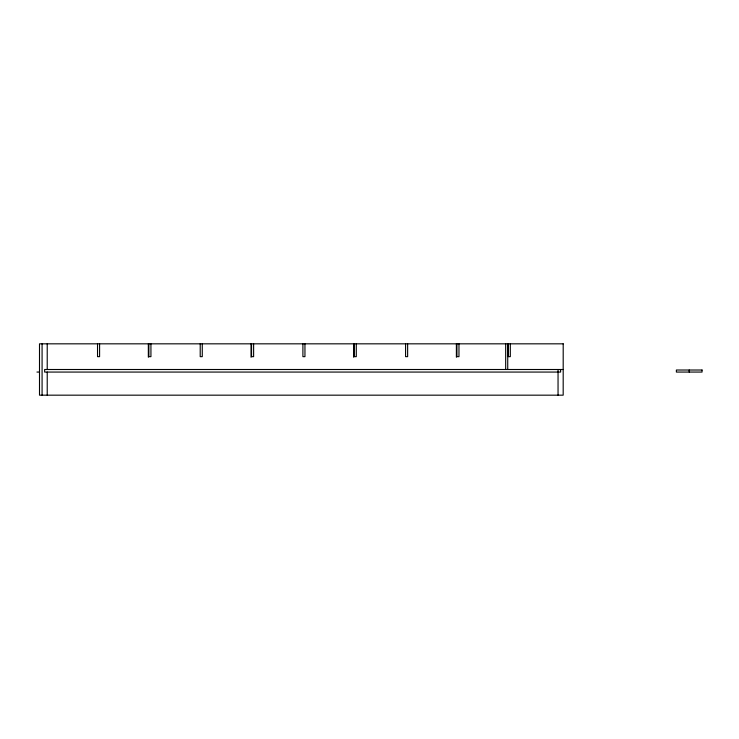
<?xml version="1.0" encoding="UTF-8"?>
<svg xmlns="http://www.w3.org/2000/svg" width="739" height="739" viewBox="0 0 739 739"><rect width="100%" height="100%" fill="white"/><g stroke="black" fill="none" stroke-linecap="round" stroke-linejoin="round"><path stroke-width="1.11" d="M563.201 369.5L44.636 369.5L44.636 372.068L560.615 372.068L560.615 369.5M36.95 372.059L39.518 372.059M689.219 370.017L689.219 372.068M558.047 369.5L558.047 395.171M510.316 343.829L510.316 356.66L508.266 356.66L508.266 343.829M507.73 343.829L507.73 369.5M505.679 343.829L505.679 369.5M458.974 343.829L458.974 356.66L456.924 356.66L456.924 343.829M456.388 343.829L456.388 357.223M407.632 343.829L407.632 356.66L405.582 356.66L405.582 343.829M356.29 343.829L356.29 356.66L354.24 356.66L354.24 343.829M353.621 343.829L353.621 357.223M304.948 343.829L304.948 356.66L302.898 356.66L302.898 343.829M253.616 343.829L253.616 356.66L251.556 356.66L251.556 343.829M251.029 343.829L251.029 357.223M202.274 343.829L202.274 356.66L200.214 356.66L200.214 343.829M150.932 343.829L150.932 356.66L148.872 356.66L148.872 343.829M148.345 343.829L148.345 357.223M99.589 343.829L99.589 356.66L97.53 356.66L97.53 343.829M47.222 343.829L47.222 369.5M47.222 372.059L47.222 395.171M42.086 343.829L42.086 395.171M563.201 343.829L39.5 343.829L39.5 395.171L563.183 395.171L563.201 343.829M702.05 370.017L676.379 370.017L676.379 372.068L702.05 372.068L702.05 370.017"/></g></svg>
